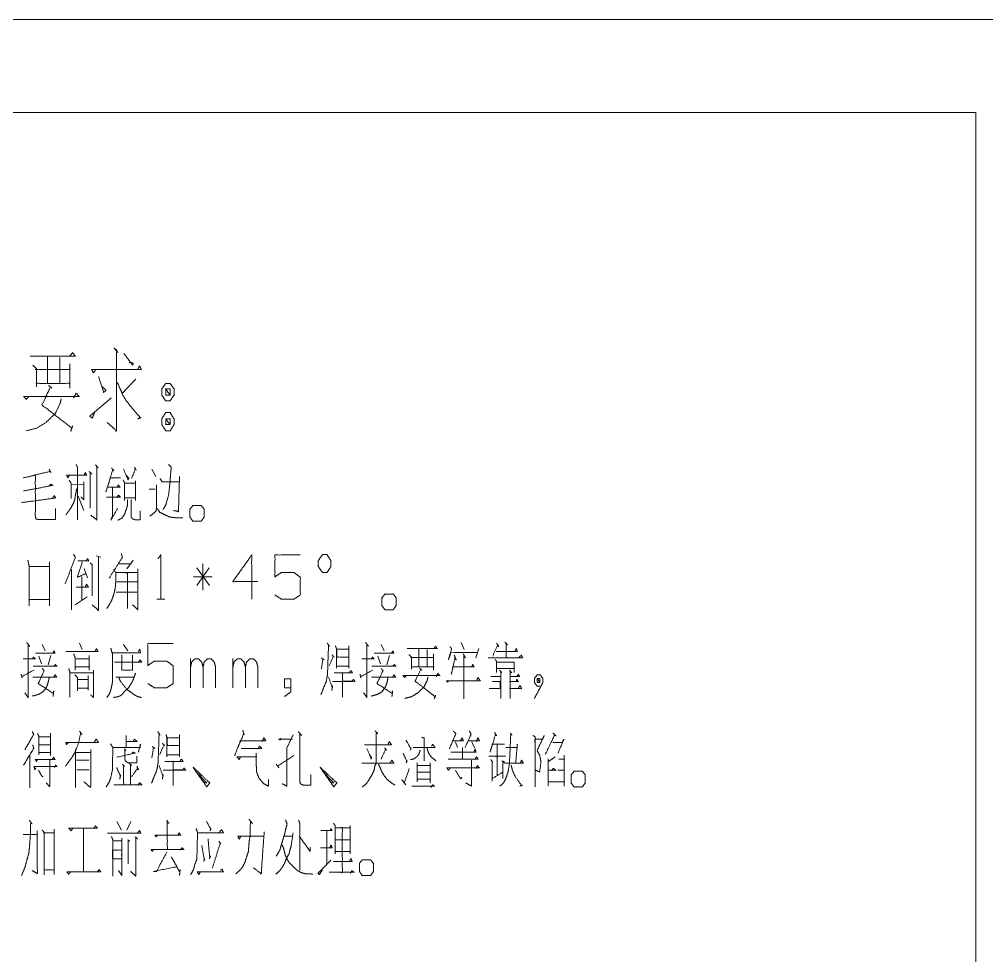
# Model space of a CAD drawing. Header units: millimetres. Extents: x 2210 to 79821, y -19430 to 2344.
# Drawn here: x 4950.1 to 5002, y 1739.5 to 1789.8 of the extents above; entities that cross this region are included whole.
import ezdxf

# ---------------------------------------------------------------- set-up
doc = ezdxf.new("R2010")
doc.units = ezdxf.units.MM
doc.layers.add('101', color=7, linetype='Continuous', true_color=0xffffff)

msp = doc.modelspace()

# ---------------------------------------------------------------- linework, layer by layer
at = {"layer": '101', "color": 133, "linetype": 'Continuous', "lineweight": 18}
for p, q in [((5006.467, 1789.822), (4586.467, 1789.822)), ((5001.467, 1784.822), (4611.467, 1784.822)), ((5001.467, 1497.822), (5001.467, 1784.822))]:
    msp.add_line(p, q, dxfattribs=at)
at = {"layer": '101', "color": 72, "linetype": 'Continuous', "lineweight": 18}
for p, q in [((4954.146, 1765.866), (4954.287, 1765.716)), ((4957.178, 1765.641), (4957.391, 1765.241)), ((4953.81, 1765.516), (4953.951, 1765.366)), ((4953.863, 1765.416), (4953.863, 1763.541)), ((4952.855, 1764.816), (4953.527, 1764.841)), ((4957.037, 1764.566), (4957.355, 1764.566)), ((4953.209, 1764.191), (4953.527, 1763.416)), ((4954.181, 1760.978), (4954.428, 1760.903)), ((4955.397, 1760.553), (4956.086, 1760.553)), ((4956.175, 1760.753), (4955.839, 1760.278)), ((4959.914, 1759.128), (4959.914, 1760.553)), ((4952.855, 1760.253), (4952.855, 1758.078)), ((4953.421, 1759.878), (4953.421, 1758.603)), ((4953.545, 1760.303), (4953.721, 1759.803)), ((4960.25, 1760.328), (4959.596, 1759.378)), ((4959.596, 1760.328), (4960.268, 1759.378)), ((4955.291, 1759.578), (4956.387, 1759.578)), ((4960.427, 1759.853), (4959.42, 1759.853)), ((4955.255, 1759.028), (4956.369, 1759.028)), ((4953.05, 1758.353), (4953.704, 1758.778)), ((4957.444, 1758.653), (4957.868, 1758.653)), ((4953.297, 1756.291), (4953.439, 1755.941)), ((4973.803, 1756.316), (4973.962, 1755.941)), ((4951.286, 1756.216), (4951.445, 1755.866)), ((4955.662, 1756.216), (4955.892, 1755.866)), ((4969.498, 1756.216), (4969.657, 1755.866)), ((4974.758, 1755.991), (4974.598, 1755.491)), ((4951.109, 1755.591), (4951.25, 1755.166)), ((4951.745, 1755.616), (4951.604, 1755.116)), ((4953.103, 1755.441), (4953.81, 1755.441)), ((4953.81, 1755.616), (4953.81, 1754.841)), ((4959.26, 1753.891), (4959.26, 1755.466)), ((4961.537, 1753.891), (4961.537, 1755.466)), ((4969.321, 1755.591), (4969.462, 1755.166)), ((4969.957, 1755.616), (4969.816, 1755.116)), ((4952.802, 1754.691), (4954.039, 1754.691)), ((4953.05, 1755.016), (4953.845, 1755.016)), ((4953.173, 1754.341), (4953.721, 1754.341)), ((4953.757, 1754.541), (4953.757, 1753.766)), ((4955.238, 1754.466), (4956.245, 1754.466)), ((4953.173, 1753.866), (4953.721, 1753.866)), ((4951.144, 1751.253), (4951.728, 1751.253)), ((4951.728, 1751.453), (4951.728, 1750.253)), ((4951.144, 1750.828), (4951.728, 1750.828)), ((4973.503, 1750.978), (4973.609, 1750.678)), ((4973.874, 1750.678), (4973.874, 1750.053)), ((4974.369, 1750.978), (4974.528, 1750.653)), ((4950.614, 1750.253), (4950.614, 1748.503)), ((4951.144, 1750.403), (4951.728, 1750.403)), ((4951.692, 1750.053), (4951.692, 1748.603)), ((4953.12, 1750.003), (4953.792, 1750.003)), ((4953.138, 1749.478), (4953.81, 1749.478)), ((4978.992, 1749.453), (4979.328, 1749.453)), ((4951.692, 1748.553), (4951.498, 1748.778)), ((4955.291, 1746.691), (4955.538, 1746.241)), ((4956.051, 1746.691), (4955.839, 1746.241)), ((4953.509, 1746.341), (4953.509, 1743.991)), ((4953.509, 1746.316), (4953.509, 1743.991)), ((4964.308, 1745.916), (4964.732, 1745.916)), ((4966.585, 1746.191), (4966.585, 1744.366)), ((4967.027, 1745.716), (4967.804, 1745.716)), ((4955.379, 1744.066), (4955.556, 1743.791))]:
    msp.add_line(p, q, dxfattribs=at)
for points, knots in [([(4950.641, 1771.716), (4953.053, 1771.716), (4952.921, 1771.903), (4952.762, 1771.716)], [0, 0, 0.835357, 0.914861, 1, 1]), ([(4955.142, 1772.166), (4955.354, 1771.903), (4955.275, 1772.053), (4955.275, 1767.703), (4954.771, 1768.153)], [0, 0, 0.060999, 0.091684, 0.877914, 1, 1]), ([(4955.673, 1771.866), (4956.15, 1771.228), (4956.176, 1771.341), (4955.964, 1771.378)], [0, 0, 0.706417, 0.808952, 1, 1]), ([(4950.773, 1771.228), (4950.985, 1771.041), (4950.985, 1770.066), (4950.985, 1770.253), (4952.762, 1770.253), (4952.762, 1769.991), (4952.762, 1771.303), (4952.762, 1771.003), (4950.906, 1771.003), (4951.569, 1771.003), (4951.569, 1771.678), (4951.569, 1770.253), (4952.231, 1770.253), (4952.231, 1771.641)], [0, 0, 0.024058, 0.106925, 0.122861, 0.273835, 0.296145, 0.407695, 0.433194, 0.590928, 0.647262, 0.70463, 0.825742, 0.882076, 1, 1]), ([(4954.161, 1770.966), (4954.029, 1770.816), (4953.949, 1771.003), (4956.601, 1771.003), (4956.521, 1771.191), (4956.415, 1771.003)], [0, 0, 0.05762, 0.116241, 0.879371, 0.937997, 1, 1]), ([(4954.32, 1770.628), (4954.586, 1769.766), (4954.718, 1769.878), (4954.533, 1770.066)], [0, 0, 0.673391, 0.803124, 1, 1]), ([(4956.309, 1770.478), (4955.593, 1769.728), (4955.328, 1770.291), (4955.593, 1769.653), (4955.832, 1769.278), (4956.097, 1768.941), (4956.548, 1768.416), (4956.601, 1768.416), (4956.415, 1768.341)], [0, 0, 0.248762, 0.397965, 0.56362, 0.670266, 0.773238, 0.939259, 0.951976, 1, 1]), ([(4951.622, 1770.141), (4951.807, 1769.991), (4951.728, 1770.066), (4951.277, 1769.091), (4952.868, 1767.853), (4952.921, 1767.966), (4952.815, 1767.666)], [0, 0, 0.061505, 0.089679, 0.366512, 0.88594, 0.917993, 1, 1]), ([(4958.159, 1770.253), (4957.921, 1770.253), (4957.709, 1769.953), (4957.709, 1769.616), (4957.921, 1769.316), (4958.159, 1769.316), (4958.371, 1769.616), (4958.371, 1769.953), (4958.159, 1770.253)], [0, 0, 0.091014, 0.231141, 0.359873, 0.5, 0.591014, 0.731141, 0.859873, 1, 1]), ([(4957.921, 1769.616), (4958.159, 1769.616), (4957.921, 1769.953), (4957.921, 1769.616)], [0, 0, 0.24116, 0.6589, 1, 1]), ([(4958.159, 1769.616), (4958.159, 1769.953), (4957.921, 1769.953)], [0, 0, 0.585821, 1, 1]), ([(4950.561, 1769.541), (4950.429, 1769.391), (4950.296, 1769.541), (4953.265, 1769.541), (4953.106, 1769.728), (4952.974, 1769.466)], [0, 0, 0.051198, 0.102403, 0.861895, 0.924783, 1, 1]), ([(4952.311, 1769.428), (4952.231, 1769.128), (4951.993, 1768.641), (4951.489, 1768.153), (4951.012, 1767.853), (4950.429, 1767.703)], [0, 0, 0.114099, 0.313647, 0.571363, 0.7786, 1, 1]), ([(4954.108, 1768.716), (4953.976, 1768.378), (4953.843, 1768.491), (4954.983, 1769.466)], [0, 0, 0.178053, 0.26342, 1, 1]), ([(4958.371, 1768.341), (4958.159, 1768.678), (4957.921, 1768.678), (4957.709, 1768.341), (4957.709, 1768.041), (4957.921, 1767.703), (4958.159, 1767.703), (4958.371, 1768.041), (4958.371, 1768.341)], [0, 0, 0.149199, 0.238514, 0.387714, 0.5, 0.649199, 0.738514, 0.887714, 1, 1]), ([(4957.921, 1768.341), (4957.921, 1768.041), (4958.159, 1768.041)], [0, 0, 0.556971, 1, 1]), ([(4958.159, 1768.341), (4957.921, 1768.341), (4958.159, 1768.041), (4958.159, 1768.341)], [0, 0, 0.258827, 0.674606, 1, 1]), ([(4951.657, 1765.641), (4951.745, 1765.466), (4951.692, 1765.516), (4950.261, 1765.166), (4950.915, 1765.316), (4950.915, 1763.116), (4950.95, 1762.966), (4951.038, 1762.941), (4951.993, 1762.941), (4951.993, 1763.516)], [0, 0, 0.030685, 0.04209, 0.27277, 0.377786, 0.722123, 0.746241, 0.760619, 0.910004, 1, 1]), ([(4953.103, 1765.891), (4953.173, 1765.766), (4953.173, 1762.916)], [0, 0, 0.047969, 1, 1]), ([(4954.216, 1765.766), (4954.216, 1762.916), (4953.898, 1763.166)], [0, 0, 0.875677, 1, 1]), ([(4955.008, 1765.716), (4955.149, 1765.541), (4955.079, 1765.616), (4954.708, 1764.416), (4954.955, 1765.166), (4955.485, 1765.166)], [0, 0, 0.077467, 0.112954, 0.545466, 0.817405, 1, 1]), ([(4955.662, 1765.641), (4955.892, 1765.066), (4955.945, 1765.141), (4955.803, 1765.316)], [0, 0, 0.661495, 0.759638, 1, 1]), ([(4956.245, 1765.741), (4956.334, 1765.591), (4956.298, 1765.666), (4956.086, 1765.141)], [0, 0, 0.211476, 0.312205, 1, 1]), ([(4958.08, 1765.891), (4958.221, 1765.741), (4958.186, 1765.391), (4958.151, 1764.916), (4958.08, 1764.241), (4957.938, 1763.741), (4957.779, 1763.466)], [0, 0, 0.080831, 0.21877, 0.40554, 0.671679, 0.87543, 1, 1]), ([(4952.731, 1765.291), (4952.678, 1765.166), (4952.59, 1765.316), (4953.668, 1765.316), (4953.598, 1765.466), (4953.545, 1765.316)], [0, 0, 0.079259, 0.180902, 0.810328, 0.907126, 1, 1]), ([(4957.62, 1765.141), (4957.726, 1764.966), (4958.645, 1764.966)], [0, 0, 0.182104, 1, 1]), ([(4958.663, 1765.241), (4958.61, 1763.366), (4958.345, 1763.416)], [0, 0, 0.874253, 1, 1]), ([(4950.278, 1764.466), (4951.851, 1764.766), (4951.745, 1764.841), (4951.622, 1764.716)], [0, 0, 0.83968, 0.90778, 1, 1]), ([(4953.138, 1764.591), (4953.067, 1764.216), (4953.032, 1763.991), (4952.961, 1763.791), (4952.785, 1763.491), (4952.696, 1763.366), (4952.555, 1763.191)], [0, 0, 0.246556, 0.39371, 0.530777, 0.755735, 0.854644, 1, 1]), ([(4952.731, 1765.041), (4952.838, 1764.891), (4952.838, 1764.066)], [0, 0, 0.182136, 1, 1]), ([(4953.527, 1764.966), (4953.527, 1763.991), (4953.368, 1764.141)], [0, 0, 0.81682, 1, 1]), ([(4954.831, 1764.666), (4955.468, 1764.666), (4955.379, 1764.791), (4955.308, 1764.666)], [0, 0, 0.681995, 0.846082, 1, 1]), ([(4955.061, 1764.641), (4955.061, 1763.116), (4954.973, 1762.891), (4955.326, 1763.516)], [0, 0, 0.613738, 0.711025, 1, 1]), ([(4955.627, 1765.066), (4955.715, 1764.916), (4955.715, 1763.966), (4955.715, 1764.091), (4956.298, 1764.091), (4956.298, 1763.966), (4956.298, 1765.016), (4956.298, 1764.891), (4955.697, 1764.891)], [0, 0, 0.046633, 0.301104, 0.334585, 0.490815, 0.524297, 0.805549, 0.839031, 1, 1]), ([(4957.426, 1764.791), (4957.426, 1763.541), (4957.408, 1763.391), (4957.267, 1763.266), (4957.072, 1763.116)], [0, 0, 0.681074, 0.763374, 0.866199, 1, 1]), ([(4950.172, 1763.841), (4952.01, 1764.091), (4951.94, 1764.216), (4951.834, 1764.091)], [0, 0, 0.857805, 0.924206, 1, 1]), ([(4954.743, 1764.141), (4955.485, 1764.141), (4955.379, 1764.241), (4955.291, 1764.116)], [0, 0, 0.712987, 0.852992, 1, 1]), ([(4955.874, 1764.016), (4955.874, 1763.741), (4955.803, 1763.466), (4955.697, 1763.191), (4955.574, 1763.016), (4955.344, 1762.891)], [0, 0, 0.206834, 0.420379, 0.642057, 0.803266, 1, 1]), ([(4956.068, 1764.016), (4956.068, 1763.066), (4956.139, 1762.966), (4956.281, 1762.916), (4956.546, 1762.916), (4956.546, 1763.391)], [0, 0, 0.484063, 0.546469, 0.622884, 0.757974, 1, 1]), ([(4959.225, 1763.066), (4959.225, 1763.491), (4959.384, 1763.691), (4959.826, 1763.691), (4959.985, 1763.491), (4959.985, 1763.066), (4959.826, 1762.841), (4959.384, 1762.841), (4959.225, 1763.066)], [0, 0, 0.152008, 0.243411, 0.401445, 0.492848, 0.644856, 0.743411, 0.901445, 1, 1]), ([(4957.479, 1763.516), (4957.603, 1763.316), (4957.779, 1763.241), (4957.974, 1763.141), (4958.151, 1763.066), (4958.345, 1763.041), (4958.592, 1763.016), (4958.84, 1763.016)], [0, 0, 0.153693, 0.2792, 0.422102, 0.54759, 0.675713, 0.838282, 1, 1]), ([(4952.519, 1759.478), (4953.067, 1760.903), (4952.979, 1761.053), (4952.961, 1761.078)], [0, 0, 0.881758, 0.982315, 1, 1]), ([(4955.538, 1761.103), (4955.591, 1760.903), (4954.884, 1759.778)], [0, 0, 0.134747, 1, 1]), ([(4957.514, 1760.828), (4957.656, 1761.028), (4957.656, 1758.653)], [0, 0, 0.093484, 1, 1]), ([(4962.88, 1759.603), (4961.537, 1759.603), (4962.544, 1761.028), (4962.544, 1758.653)], [0, 0, 0.245871, 0.565294, 1, 1]), ([(4963.796, 1758.878), (4964.132, 1758.653), (4964.821, 1758.653), (4965.157, 1758.878), (4965.157, 1759.828), (4964.821, 1760.078), (4964.132, 1760.078), (4963.796, 1759.853), (4963.796, 1761.028), (4965.157, 1761.028)], [0, 0, 0.062227, 0.168344, 0.230571, 0.376817, 0.441265, 0.547381, 0.609608, 0.790491, 1, 1]), ([(4966.355, 1760.078), (4966.585, 1760.078), (4966.797, 1760.403), (4966.797, 1760.728), (4966.585, 1761.053), (4966.355, 1761.053), (4966.125, 1760.728), (4966.125, 1760.403), (4966.355, 1760.078)], [0, 0, 0.08568, 0.230391, 0.351581, 0.496291, 0.581972, 0.730391, 0.851581, 1, 1]), ([(4950.508, 1760.753), (4950.579, 1760.428), (4950.579, 1758.303), (4950.579, 1758.628), (4951.675, 1758.628), (4951.675, 1758.303), (4951.675, 1760.653), (4951.675, 1760.403), (4950.596, 1760.403)], [0, 0, 0.042198, 0.311814, 0.353049, 0.492085, 0.533321, 0.831484, 0.863204, 1, 1]), ([(4953.439, 1760.653), (4953.173, 1759.828), (4953.633, 1760.028)], [0, 0, 0.633571, 1, 1]), ([(4953.191, 1760.703), (4953.792, 1760.703), (4953.721, 1760.828), (4953.633, 1760.703)], [0, 0, 0.669462, 0.829447, 1, 1]), ([(4953.863, 1760.603), (4953.969, 1760.503), (4953.969, 1758.828)], [0, 0, 0.080053, 1, 1]), ([(4954.305, 1760.903), (4954.305, 1758.053), (4953.969, 1758.353)], [0, 0, 0.863559, 1, 1]), ([(4955.114, 1760.253), (4955.238, 1760.078), (4955.238, 1759.578), (4955.22, 1759.353), (4955.202, 1759.203), (4955.149, 1758.978), (4955.079, 1758.753), (4954.99, 1758.528), (4954.902, 1758.378), (4954.761, 1758.153)], [0, 0, 0.095695, 0.318946, 0.419717, 0.487151, 0.590376, 0.69568, 0.803616, 0.881339, 1, 1]), ([(4955.255, 1760.078), (4956.422, 1760.078), (4956.422, 1760.278), (4956.422, 1758.078), (4956.139, 1758.353)], [0, 0, 0.294503, 0.344998, 0.900418, 1, 1]), ([(4955.786, 1760.053), (4955.874, 1760.078), (4955.874, 1758.153)], [0, 0, 0.045524, 1, 1]), ([(4953.103, 1759.303), (4953.774, 1759.303), (4953.668, 1759.453), (4953.598, 1759.303)], [0, 0, 0.657711, 0.837607, 1, 1]), ([(4969.547, 1758.303), (4969.547, 1758.728), (4969.706, 1758.928), (4970.148, 1758.928), (4970.307, 1758.728), (4970.307, 1758.303), (4970.148, 1758.078), (4969.706, 1758.078), (4969.547, 1758.303)], [0, 0, 0.152008, 0.243411, 0.401445, 0.492848, 0.644856, 0.743411, 0.901445, 1, 1]), ([(4950.455, 1756.316), (4950.614, 1756.116), (4950.526, 1756.191), (4950.526, 1753.366), (4950.349, 1753.616)], [0, 0, 0.072957, 0.106051, 0.912589, 1, 1]), ([(4956.966, 1754.116), (4957.302, 1753.891), (4957.991, 1753.891), (4958.327, 1754.116), (4958.327, 1755.066), (4957.991, 1755.316), (4957.302, 1755.316), (4956.966, 1755.091), (4956.966, 1756.266), (4958.327, 1756.266)], [0, 0, 0.062227, 0.168344, 0.230571, 0.376817, 0.441265, 0.547381, 0.609608, 0.790491, 1, 1]), ([(4966.602, 1756.291), (4966.726, 1756.116), (4966.673, 1756.191), (4966.62, 1754.616), (4966.549, 1754.216), (4966.39, 1753.841), (4966.267, 1753.516)], [0, 0, 0.070416, 0.10059, 0.618408, 0.751885, 0.88573, 1, 1]), ([(4968.667, 1756.316), (4968.826, 1756.116), (4968.738, 1756.191), (4968.738, 1753.366), (4968.561, 1753.616)], [0, 0, 0.072951, 0.106035, 0.912581, 1, 1]), ([(4975.708, 1756.291), (4975.814, 1756.091), (4975.779, 1756.191), (4975.496, 1755.591)], [0, 0, 0.227343, 0.333861, 1, 1]), ([(4976.15, 1756.341), (4976.292, 1756.191), (4976.221, 1756.291), (4976.221, 1755.541)], [0, 0, 0.191133, 0.304672, 1, 1]), ([(4950.915, 1755.741), (4951.975, 1755.741), (4951.922, 1755.866), (4951.851, 1755.741)], [0, 0, 0.791481, 0.892809, 1, 1]), ([(4952.555, 1755.841), (4954.287, 1755.841), (4954.199, 1755.991), (4954.128, 1755.841)], [0, 0, 0.835959, 0.919978, 1, 1]), ([(4955.061, 1755.766), (4955.061, 1754.216), (4955.043, 1754.091), (4954.955, 1753.716), (4954.884, 1753.541), (4954.761, 1753.366)], [0, 0, 0.628911, 0.680133, 0.836452, 0.913039, 1, 1]), ([(4954.973, 1756.016), (4955.043, 1755.766), (4956.563, 1755.766), (4956.528, 1755.966), (4956.457, 1755.841)], [0, 0, 0.122173, 0.836962, 0.932474, 1, 1]), ([(4967.044, 1756.141), (4967.097, 1755.991), (4967.097, 1754.941), (4967.097, 1755.041), (4967.769, 1755.041), (4967.769, 1754.941), (4967.769, 1756.141), (4967.769, 1755.966), (4967.115, 1755.966), (4967.115, 1755.541), (4967.751, 1755.541)], [0, 0, 0.030769, 0.233822, 0.253158, 0.383042, 0.402378, 0.63444, 0.668282, 0.794752, 0.876943, 1, 1]), ([(4969.126, 1755.741), (4970.187, 1755.741), (4970.134, 1755.866), (4970.063, 1755.741)], [0, 0, 0.791484, 0.892824, 1, 1]), ([(4970.908, 1755.991), (4972.516, 1755.991), (4972.428, 1756.116), (4972.322, 1755.991)], [0, 0, 0.835343, 0.914847, 1, 1]), ([(4970.996, 1755.666), (4971.138, 1755.541), (4971.138, 1754.891), (4971.138, 1755.016), (4972.322, 1755.016), (4972.322, 1754.841), (4972.322, 1755.716), (4972.322, 1755.516), (4971.085, 1755.516), (4971.527, 1755.516), (4971.527, 1755.966), (4971.527, 1755.016), (4971.968, 1755.016), (4971.968, 1755.941)], [0, 0, 0.024061, 0.106927, 0.122862, 0.273836, 0.296146, 0.407697, 0.433193, 0.590924, 0.647255, 0.704624, 0.825738, 0.882075, 1, 1]), ([(4973.202, 1756.091), (4973.29, 1755.991), (4973.114, 1755.391), (4973.255, 1755.791), (4974.669, 1755.791)], [0, 0, 0.051389, 0.292216, 0.455566, 1, 1]), ([(4975.691, 1755.841), (4976.822, 1755.841), (4976.769, 1755.991), (4976.698, 1755.866)], [0, 0, 0.788906, 0.899853, 1, 1]), ([(4950.261, 1755.441), (4950.915, 1755.441), (4950.826, 1755.541), (4950.756, 1755.441)], [0, 0, 0.718726, 0.865406, 1, 1]), ([(4952.979, 1755.716), (4953.05, 1755.516), (4953.05, 1754.841)], [0, 0, 0.239107, 1, 1]), ([(4955.167, 1755.266), (4956.634, 1755.266), (4956.546, 1755.391), (4956.457, 1755.266)], [0, 0, 0.827316, 0.913658, 1, 1]), ([(4955.556, 1755.666), (4955.556, 1754.841), (4956.139, 1754.841), (4956.139, 1755.641)], [0, 0, 0.373596, 0.63773, 1, 1]), ([(4959.26, 1754.991), (4959.313, 1755.266), (4959.49, 1755.441), (4959.685, 1755.441), (4959.861, 1755.266), (4959.932, 1754.991), (4959.932, 1753.891)], [0, 0, 0.118882, 0.224454, 0.306984, 0.412556, 0.533086, 1, 1]), ([(4959.932, 1754.991), (4959.985, 1755.266), (4960.162, 1755.441), (4960.374, 1755.441), (4960.533, 1755.266), (4960.604, 1754.991), (4960.604, 1753.891)], [0, 0, 0.118605, 0.223946, 0.31376, 0.413915, 0.534163, 1, 1]), ([(4961.537, 1754.991), (4961.59, 1755.266), (4961.767, 1755.441), (4961.961, 1755.441), (4962.138, 1755.266), (4962.209, 1754.991), (4962.209, 1753.891)], [0, 0, 0.118878, 0.224462, 0.306991, 0.412563, 0.533088, 1, 1]), ([(4962.209, 1754.991), (4962.262, 1755.266), (4962.438, 1755.441), (4962.65, 1755.441), (4962.81, 1755.266), (4962.88, 1754.991), (4962.88, 1753.891)], [0, 0, 0.118607, 0.223935, 0.313766, 0.41392, 0.534167, 1, 1]), ([(4966.302, 1755.491), (4966.443, 1755.391), (4966.373, 1755.441), (4966.284, 1754.891)], [0, 0, 0.212037, 0.318068, 1, 1]), ([(4966.85, 1755.666), (4966.974, 1755.541), (4966.938, 1755.591), (4966.709, 1755.066)], [0, 0, 0.2171, 0.292679, 1, 1]), ([(4968.472, 1755.441), (4969.126, 1755.441), (4969.038, 1755.541), (4968.967, 1755.441)], [0, 0, 0.718726, 0.865406, 1, 1]), ([(4973.432, 1755.641), (4973.538, 1755.366), (4973.467, 1755.491), (4973.273, 1754.616), (4973.361, 1755.016), (4974.492, 1755.016), (4974.422, 1755.141), (4974.369, 1755.016)], [0, 0, 0.093425, 0.138948, 0.42305, 0.552892, 0.911446, 0.956962, 1, 1]), ([(4973.909, 1755.716), (4974.033, 1755.491), (4973.944, 1755.591), (4973.944, 1753.291)], [0, 0, 0.095448, 0.145059, 1, 1]), ([(4975.249, 1755.491), (4977.105, 1755.491), (4977.034, 1755.641), (4976.91, 1755.516)], [0, 0, 0.844512, 0.91998, 1, 1]), ([(4975.62, 1755.416), (4975.708, 1755.316), (4975.708, 1754.716), (4975.708, 1754.916), (4976.645, 1754.916), (4976.645, 1754.716), (4976.645, 1755.266), (4975.691, 1755.266)], [0, 0, 0.037336, 0.20518, 0.26113, 0.523187, 0.579137, 0.732994, 1, 1]), ([(4950.155, 1754.616), (4950.208, 1754.416), (4950.19, 1754.491), (4950.844, 1754.841)], [0, 0, 0.201726, 0.276838, 1, 1]), ([(4950.791, 1755.041), (4952.081, 1755.041), (4951.993, 1755.141), (4951.904, 1755.041)], [0, 0, 0.828585, 0.914293, 1, 1]), ([(4951.286, 1754.916), (4951.392, 1754.816), (4951.074, 1754.116), (4951.869, 1753.591), (4951.904, 1753.716), (4951.869, 1753.416)], [0, 0, 0.063382, 0.397729, 0.812145, 0.868638, 1, 1]), ([(4952.714, 1754.916), (4952.767, 1754.766), (4952.767, 1753.391)], [0, 0, 0.103706, 1, 1]), ([(4954.039, 1754.841), (4954.039, 1753.366), (4953.88, 1753.516)], [0, 0, 0.870916, 1, 1]), ([(4966.885, 1754.216), (4968.105, 1754.216), (4968.016, 1754.341), (4967.928, 1754.241), (4967.433, 1754.241), (4967.433, 1754.716), (4967.433, 1753.391)], [0, 0, 0.320855, 0.361129, 0.396243, 0.526445, 0.65141, 1, 1]), ([(4966.974, 1754.691), (4967.963, 1754.691), (4967.875, 1754.816), (4967.787, 1754.716)], [0, 0, 0.775505, 0.89545, 1, 1]), ([(4968.366, 1754.616), (4968.419, 1754.416), (4968.402, 1754.491), (4969.056, 1754.841)], [0, 0, 0.201734, 0.276845, 1, 1]), ([(4969.003, 1755.041), (4970.293, 1755.041), (4970.205, 1755.141), (4970.116, 1755.041)], [0, 0, 0.828595, 0.914289, 1, 1]), ([(4969.498, 1754.916), (4969.604, 1754.816), (4969.285, 1754.116), (4970.081, 1753.591), (4970.116, 1753.716), (4970.081, 1753.416)], [0, 0, 0.063382, 0.397729, 0.812145, 0.868638, 1, 1]), ([(4971.562, 1754.941), (4971.686, 1754.841), (4971.633, 1754.891), (4971.332, 1754.241), (4972.393, 1753.416), (4972.428, 1753.491), (4972.357, 1753.291)], [0, 0, 0.061504, 0.089683, 0.366515, 0.885944, 0.917994, 1, 1]), ([(4975.867, 1754.841), (4975.973, 1754.691), (4975.938, 1754.766), (4975.938, 1753.316)], [0, 0, 0.107015, 0.155311, 1, 1]), ([(4976.398, 1754.841), (4976.521, 1754.691), (4976.433, 1754.766), (4976.433, 1753.316), (4976.433, 1754.491), (4976.946, 1754.491), (4976.875, 1754.616), (4976.787, 1754.491)], [0, 0, 0.051928, 0.082882, 0.470098, 0.783876, 0.920761, 0.959114, 1, 1]), ([(4951.657, 1754.441), (4951.622, 1754.241), (4951.569, 1754.066), (4951.498, 1753.891), (4951.321, 1753.666), (4951.109, 1753.541), (4950.95, 1753.491), (4950.756, 1753.441)], [0, 0, 0.13775, 0.261754, 0.389752, 0.583806, 0.750765, 0.863855, 1, 1]), ([(4950.773, 1754.466), (4952.063, 1754.466), (4951.975, 1754.591), (4951.922, 1754.491)], [0, 0, 0.828934, 0.927287, 1, 1]), ([(4953.032, 1754.591), (4953.173, 1754.441), (4953.173, 1753.716)], [0, 0, 0.221369, 1, 1]), ([(4956.298, 1754.666), (4956.21, 1754.416), (4956.139, 1754.241), (4956.033, 1754.066), (4955.909, 1753.866), (4955.75, 1753.741), (4955.591, 1753.541), (4955.45, 1753.441), (4955.291, 1753.391), (4955.114, 1753.366)], [0, 0, 0.141795, 0.242722, 0.352153, 0.477908, 0.586095, 0.722755, 0.815356, 0.904528, 1, 1]), ([(4955.414, 1754.416), (4955.485, 1754.241), (4955.839, 1753.791), (4956.068, 1753.641), (4956.228, 1753.516), (4956.404, 1753.416), (4956.616, 1753.366)], [0, 0, 0.113796, 0.458781, 0.624216, 0.746187, 0.868634, 1, 1]), ([(4964.644, 1753.891), (4964.308, 1753.891), (4964.308, 1754.366), (4964.644, 1754.366), (4964.644, 1753.666), (4964.308, 1753.416)], [0, 0, 0.148256, 0.357928, 0.506184, 0.815178, 1, 1]), ([(4966.673, 1754.466), (4966.885, 1753.891), (4966.885, 1753.991), (4966.85, 1753.741)], [0, 0, 0.634877, 0.738453, 1, 1]), ([(4969.869, 1754.441), (4969.833, 1754.241), (4969.78, 1754.066), (4969.71, 1753.891), (4969.533, 1753.666), (4969.321, 1753.541), (4969.162, 1753.491), (4968.967, 1753.441)], [0, 0, 0.137746, 0.261752, 0.389762, 0.583801, 0.750762, 0.863853, 1, 1]), ([(4968.985, 1754.466), (4970.275, 1754.466), (4970.187, 1754.591), (4970.134, 1754.491)], [0, 0, 0.828928, 0.927277, 1, 1]), ([(4970.855, 1754.541), (4970.767, 1754.441), (4970.678, 1754.541), (4972.658, 1754.541), (4972.552, 1754.666), (4972.463, 1754.491)], [0, 0, 0.051199, 0.102397, 0.861882, 0.924784, 1, 1]), ([(4972.021, 1754.466), (4971.968, 1754.266), (4971.809, 1753.941), (4971.474, 1753.616), (4971.155, 1753.416), (4970.767, 1753.316)], [0, 0, 0.114103, 0.313636, 0.571365, 0.778586, 1, 1]), ([(4973.131, 1754.266), (4973.078, 1754.191), (4973.008, 1754.266), (4974.828, 1754.266), (4974.704, 1754.441), (4974.634, 1754.266)], [0, 0, 0.037979, 0.080592, 0.833332, 0.921955, 1, 1]), ([(4975.39, 1754.491), (4975.956, 1754.491), (4975.903, 1754.491), (4975.938, 1754.491), (4975.938, 1754.216), (4975.479, 1754.216), (4975.903, 1754.216), (4975.903, 1753.841), (4975.302, 1753.841)], [0, 0, 0.202818, 0.221824, 0.234499, 0.333113, 0.497906, 0.650023, 0.784492, 1, 1]), ([(4976.398, 1754.216), (4976.875, 1754.216), (4976.787, 1754.341), (4976.769, 1754.216)], [0, 0, 0.630765, 0.833122, 1, 1]), ([(4978.038, 1753.966), (4977.896, 1753.966), (4977.737, 1754.166), (4977.737, 1754.391), (4977.896, 1754.591), (4978.038, 1754.591), (4978.197, 1754.391), (4978.197, 1754.166), (4977.737, 1753.316)], [0, 0, 0.057341, 0.160987, 0.252238, 0.355877, 0.413218, 0.516857, 0.608109, 1, 1]), ([(4977.896, 1754.166), (4978.038, 1754.166), (4977.896, 1754.391), (4977.896, 1754.166)], [0, 0, 0.223671, 0.644056, 1, 1]), ([(4978.038, 1754.166), (4978.038, 1754.391), (4977.896, 1754.391)], [0, 0, 0.614104, 1, 1]), ([(4976.398, 1753.841), (4977.052, 1753.841), (4976.963, 1754.016), (4976.875, 1753.866)], [0, 0, 0.638576, 0.830011, 1, 1]), ([(4962.067, 1751.603), (4962.138, 1751.353), (4962.12, 1751.428), (4961.625, 1750.253), (4961.943, 1751.028), (4963.304, 1751.028), (4963.198, 1751.203), (4963.11, 1751.003)], [0, 0, 0.061361, 0.07956, 0.380695, 0.578569, 0.900023, 0.948357, 1, 1]), ([(4969.162, 1751.578), (4969.321, 1751.428), (4969.232, 1751.453), (4969.232, 1749.828), (4969.162, 1749.678), (4969.126, 1749.453), (4968.985, 1749.178), (4968.826, 1748.903), (4968.702, 1748.728), (4968.49, 1748.553)], [0, 0, 0.063464, 0.090124, 0.561778, 0.609904, 0.676017, 0.765768, 0.857979, 0.920184, 1, 1]), ([(4974.245, 1751.578), (4974.333, 1751.378), (4974.015, 1750.678)], [0, 0, 0.221416, 1, 1]), ([(4950.756, 1751.528), (4950.826, 1751.378), (4950.349, 1750.553)], [0, 0, 0.148207, 1, 1]), ([(4951.038, 1751.428), (4951.109, 1751.253), (4951.109, 1750.278)], [0, 0, 0.16218, 1, 1]), ([(4952.696, 1750.953), (4952.59, 1750.828), (4952.555, 1750.953), (4954.305, 1750.953), (4954.181, 1751.128), (4954.092, 1750.978)], [0, 0, 0.067398, 0.120809, 0.840288, 0.92841, 1, 1]), ([(4953.297, 1751.553), (4953.421, 1751.378), (4953.35, 1751.453), (4953.226, 1750.878), (4953.05, 1750.428), (4952.891, 1750.153), (4952.537, 1749.678)], [0, 0, 0.093223, 0.138055, 0.393907, 0.604225, 0.742428, 1, 1]), ([(4955.803, 1751.328), (4955.803, 1750.678), (4955.803, 1751.003), (4956.387, 1751.003), (4956.245, 1751.128), (4956.175, 1751.028)], [0, 0, 0.347692, 0.521538, 0.833539, 0.934491, 1, 1]), ([(4957.497, 1751.528), (4957.62, 1751.353), (4957.567, 1751.428), (4957.514, 1749.853), (4957.444, 1749.453), (4957.284, 1749.078), (4957.161, 1748.753)], [0, 0, 0.070423, 0.100605, 0.618415, 0.751894, 0.885732, 1, 1]), ([(4957.938, 1751.378), (4957.991, 1751.228), (4957.991, 1750.178), (4957.991, 1750.278), (4958.663, 1750.278), (4958.663, 1750.178), (4958.663, 1751.378), (4958.663, 1751.203), (4958.009, 1751.203), (4958.009, 1750.778), (4958.645, 1750.778)], [0, 0, 0.030767, 0.23382, 0.253156, 0.383048, 0.402384, 0.634447, 0.668289, 0.79476, 0.876951, 1, 1]), ([(4964.114, 1751.178), (4964.079, 1751.078), (4963.99, 1751.128), (4964.732, 1751.128)], [0, 0, 0.111643, 0.218513, 1, 1]), ([(4964.768, 1751.353), (4964.432, 1750.653), (4964.432, 1748.603), (4964.185, 1748.728)], [0, 0, 0.250158, 0.910682, 1, 1]), ([(4965.051, 1751.528), (4965.227, 1751.328), (4965.139, 1751.378), (4965.139, 1748.853), (4965.157, 1748.728), (4965.316, 1748.653), (4965.722, 1748.653), (4965.722, 1749.228)], [0, 0, 0.063897, 0.0882, 0.692688, 0.722913, 0.765017, 0.862346, 1, 1]), ([(4970.837, 1751.078), (4971.085, 1750.628), (4971.102, 1750.678), (4971.085, 1750.528)], [0, 0, 0.715673, 0.789542, 1, 1]), ([(4971.686, 1751.228), (4971.827, 1751.178), (4971.809, 1751.203), (4971.809, 1749.953), (4971.809, 1750.678), (4971.226, 1750.678), (4972.393, 1750.678), (4972.269, 1750.853), (4972.216, 1750.753)], [0, 0, 0.035428, 0.042661, 0.337964, 0.509238, 0.647033, 0.922622, 0.973258, 1, 1]), ([(4973.379, 1751.553), (4973.52, 1751.428), (4973.167, 1750.603)], [0, 0, 0.173729, 1, 1]), ([(4973.379, 1751.028), (4973.927, 1751.028), (4973.856, 1751.203), (4973.75, 1751.028)], [0, 0, 0.582093, 0.78261, 1, 1]), ([(4974.174, 1751.028), (4974.793, 1751.028), (4974.704, 1751.203), (4974.616, 1751.003)], [0, 0, 0.598664, 0.788389, 1, 1]), ([(4975.602, 1751.478), (4975.708, 1751.303), (4975.638, 1751.353), (4975.355, 1750.428), (4975.479, 1750.853), (4976.133, 1750.853), (4975.744, 1750.853), (4975.744, 1749.203), (4975.744, 1750.203), (4975.284, 1750.203), (4976.186, 1750.203)], [0, 0, 0.030292, 0.04311, 0.186306, 0.251836, 0.348651, 0.406217, 0.650485, 0.798525, 0.866556, 1, 1]), ([(4976.433, 1751.453), (4976.539, 1751.353), (4976.468, 1751.378), (4976.398, 1749.828), (4976.327, 1749.378), (4976.203, 1749.003), (4976.062, 1748.753), (4975.885, 1748.603)], [0, 0, 0.046389, 0.070254, 0.564117, 0.709103, 0.834793, 0.926207, 1, 1]), ([(4977.649, 1751.328), (4977.773, 1751.253), (4977.773, 1748.553), (4977.773, 1751.128), (4978.179, 1751.128), (4978.268, 1751.328), (4977.879, 1750.503), (4978.02, 1750.278), (4978.091, 1749.903), (4978.02, 1749.353), (4977.755, 1749.478)], [0, 0, 0.017119, 0.336573, 0.641239, 0.689335, 0.715205, 0.823115, 0.854558, 0.899707, 0.965316, 1, 1]), ([(4978.727, 1751.453), (4978.904, 1751.303), (4978.833, 1751.353), (4978.321, 1750.303)], [0, 0, 0.155917, 0.214176, 1, 1]), ([(4978.727, 1750.953), (4979.24, 1750.953), (4979.328, 1751.128), (4979.01, 1750.378)], [0, 0, 0.336485, 0.465194, 1, 1]), ([(4950.773, 1750.828), (4950.826, 1750.628), (4950.278, 1749.728)], [0, 0, 0.164124, 1, 1]), ([(4953.067, 1748.528), (4953.067, 1750.553), (4953.067, 1750.403), (4953.898, 1750.403), (4953.898, 1750.553), (4953.898, 1748.628), (4953.88, 1748.528), (4953.527, 1748.828)], [0, 0, 0.358669, 0.385235, 0.532371, 0.558936, 0.899893, 0.917879, 1, 1]), ([(4954.955, 1750.878), (4955.079, 1750.678), (4955.061, 1749.478), (4954.973, 1749.078), (4954.902, 1748.853), (4954.725, 1748.553)], [0, 0, 0.096825, 0.590901, 0.759547, 0.856642, 1, 1]), ([(4955.079, 1750.678), (4956.546, 1750.678), (4956.563, 1750.853), (4956.457, 1750.428)], [0, 0, 0.704969, 0.789501, 1, 1]), ([(4955.697, 1750.603), (4955.786, 1750.503), (4955.733, 1750.528), (4955.733, 1750.053), (4955.75, 1749.953), (4955.909, 1749.853), (4956.369, 1749.853), (4956.369, 1750.203)], [0, 0, 0.075571, 0.108775, 0.377733, 0.435236, 0.541624, 0.801828, 1, 1]), ([(4957.196, 1750.728), (4957.337, 1750.628), (4957.267, 1750.678), (4957.178, 1750.128)], [0, 0, 0.212011, 0.318009, 1, 1]), ([(4957.744, 1750.903), (4957.868, 1750.778), (4957.832, 1750.828), (4957.603, 1750.303)], [0, 0, 0.217072, 0.292654, 1, 1]), ([(4961.979, 1750.628), (4963.075, 1750.628), (4962.969, 1750.753), (4962.88, 1750.603)], [0, 0, 0.764258, 0.878591, 1, 1]), ([(4968.614, 1750.828), (4970.045, 1750.828), (4969.939, 1751.003), (4969.869, 1750.828)], [0, 0, 0.784461, 0.896577, 1, 1]), ([(4968.738, 1750.628), (4968.967, 1750.053), (4968.985, 1750.128), (4968.879, 1750.303)], [0, 0, 0.687336, 0.772875, 1, 1]), ([(4969.692, 1750.653), (4969.798, 1750.528), (4969.727, 1750.553), (4969.498, 1750.053)], [0, 0, 0.207707, 0.30272, 1, 1]), ([(4971.597, 1750.528), (4971.527, 1750.303), (4971.385, 1750.153), (4971.244, 1750.053), (4971.085, 1750.028)], [0, 0, 0.30385, 0.569427, 0.792587, 1, 1]), ([(4971.968, 1750.678), (4972.004, 1750.503), (4972.092, 1750.303), (4972.234, 1750.128), (4972.463, 1749.953)], [0, 0, 0.195972, 0.435963, 0.682945, 1, 1]), ([(4973.255, 1750.428), (4974.598, 1750.428), (4974.545, 1750.603), (4974.492, 1750.428)], [0, 0, 0.786012, 0.89301, 1, 1]), ([(4976.203, 1750.678), (4976.804, 1750.678), (4976.822, 1750.853), (4976.733, 1749.853)], [0, 0, 0.337463, 0.436247, 1, 1]), ([(4951.021, 1750.028), (4950.985, 1749.928), (4950.915, 1750.028), (4951.975, 1750.028), (4951.904, 1750.153), (4951.834, 1750.053)], [0, 0, 0.068207, 0.14696, 0.828904, 0.921247, 1, 1]), ([(4955.291, 1750.153), (4956.281, 1750.378), (4956.157, 1750.428), (4956.122, 1750.353)], [0, 0, 0.824297, 0.932674, 1, 1]), ([(4957.868, 1749.928), (4958.858, 1749.928), (4958.769, 1750.053), (4958.681, 1749.953)], [0, 0, 0.775495, 0.895434, 1, 1]), ([(4961.943, 1750.178), (4961.873, 1750.028), (4961.749, 1750.178), (4962.792, 1750.178), (4962.792, 1750.378), (4962.792, 1749.703), (4962.81, 1749.353), (4962.951, 1749.003), (4963.198, 1748.728), (4963.446, 1748.603), (4963.446, 1748.953)], [0, 0, 0.041424, 0.089998, 0.350496, 0.400453, 0.569067, 0.656607, 0.750904, 0.843311, 0.912567, 1, 1]), ([(4963.866, 1749.778), (4964.008, 1749.578), (4963.937, 1749.678), (4964.803, 1750.253)], [0, 0, 0.174079, 0.261125, 1, 1]), ([(4968.455, 1749.828), (4970.187, 1749.828), (4970.081, 1750.003), (4969.975, 1749.828)], [0, 0, 0.808892, 0.904446, 1, 1]), ([(4970.678, 1750.378), (4970.89, 1749.928), (4970.89, 1750.003), (4970.855, 1749.853)], [0, 0, 0.684703, 0.787917, 1, 1]), ([(4973.096, 1750.053), (4974.704, 1750.053), (4974.634, 1750.178), (4974.545, 1750.053)], [0, 0, 0.844251, 0.919636, 1, 1]), ([(4974.351, 1750.003), (4974.351, 1748.603), (4974.05, 1748.778)], [0, 0, 0.801046, 1, 1]), ([(4975.39, 1750.028), (4975.496, 1749.903), (4975.461, 1749.953), (4975.461, 1748.878), (4975.461, 1749.003), (4976.044, 1749.353), (4976.044, 1749.003), (4976.044, 1749.853), (4976.133, 1749.903), (4975.991, 1749.953)], [0, 0, 0.046084, 0.063294, 0.365522, 0.400663, 0.591909, 0.690313, 0.929289, 0.957839, 1, 1]), ([(4976.133, 1749.828), (4977.14, 1749.828), (4977.052, 1750.003), (4976.981, 1749.828)], [0, 0, 0.723626, 0.86444, 1, 1]), ([(4978.851, 1750.178), (4978.48, 1749.903), (4978.48, 1750.053), (4978.48, 1748.628), (4978.48, 1748.828), (4979.346, 1748.828), (4979.346, 1748.603), (4979.346, 1750.253), (4979.346, 1750.053), (4979.045, 1750.053)], [0, 0, 0.084319, 0.111697, 0.371805, 0.40831, 0.566394, 0.607464, 0.908646, 0.945155, 1, 1]), ([(4950.95, 1749.578), (4950.897, 1749.478), (4950.844, 1749.653), (4952.081, 1749.653), (4952.01, 1749.728), (4951.94, 1749.603)], [0, 0, 0.063596, 0.166319, 0.86141, 0.919325, 1, 1]), ([(4955.591, 1749.778), (4955.715, 1749.653), (4955.662, 1749.703), (4955.662, 1748.678), (4955.132, 1748.678), (4956.634, 1748.678), (4956.528, 1748.778), (4956.422, 1748.678)], [0, 0, 0.048884, 0.069144, 0.35403, 0.501405, 0.918976, 0.959492, 1, 1]), ([(4955.291, 1749.603), (4955.485, 1749.128), (4955.503, 1749.203), (4955.45, 1748.978)], [0, 0, 0.624806, 0.718596, 1, 1]), ([(4955.962, 1749.828), (4956.086, 1749.703), (4956.033, 1749.728), (4956.033, 1748.653)], [0, 0, 0.13431, 0.179085, 1, 1]), ([(4956.369, 1749.678), (4956.457, 1749.478), (4956.404, 1749.553), (4956.086, 1749.103)], [0, 0, 0.253775, 0.360357, 1, 1]), ([(4957.567, 1749.703), (4957.779, 1749.128), (4957.779, 1749.228), (4957.744, 1748.978)], [0, 0, 0.634882, 0.738457, 1, 1]), ([(4957.779, 1749.453), (4958.999, 1749.453), (4958.911, 1749.578), (4958.822, 1749.478), (4958.327, 1749.478), (4958.327, 1749.953), (4958.327, 1748.628)], [0, 0, 0.320852, 0.361132, 0.396238, 0.52645, 0.651413, 1, 1]), ([(4959.526, 1749.403), (4960.127, 1748.778), (4959.985, 1748.778), (4959.384, 1749.628), (4960.127, 1748.553), (4960.286, 1748.778), (4959.384, 1749.628)], [0, 0, 0.178029, 0.207067, 0.420803, 0.68904, 0.745613, 1, 1]), ([(4966.355, 1749.403), (4966.956, 1748.778), (4966.815, 1748.778), (4966.214, 1749.628), (4966.956, 1748.553), (4967.115, 1748.778), (4966.214, 1749.628)], [0, 0, 0.178025, 0.207055, 0.420794, 0.689031, 0.745609, 1, 1]), ([(4969.356, 1749.778), (4969.445, 1749.603), (4969.533, 1749.378), (4969.692, 1749.128), (4969.833, 1748.953), (4970.045, 1748.778), (4970.24, 1748.653)], [0, 0, 0.133792, 0.298778, 0.501012, 0.654558, 0.842247, 1, 1]), ([(4970.607, 1748.953), (4970.82, 1748.678), (4970.749, 1748.778), (4971.014, 1749.553)], [0, 0, 0.269455, 0.364464, 1, 1]), ([(4971.438, 1749.853), (4971.438, 1748.828), (4971.438, 1748.978), (4972.145, 1748.978), (4972.145, 1748.778), (4972.145, 1749.853), (4972.145, 1749.703), (4971.438, 1749.703), (4971.438, 1749.353), (4972.092, 1749.353)], [0, 0, 0.204265, 0.234158, 0.375053, 0.414911, 0.62914, 0.659034, 0.799928, 0.869675, 1, 1]), ([(4973.202, 1749.553), (4973.114, 1749.453), (4973.043, 1749.578), (4974.775, 1749.578), (4974.669, 1749.703), (4974.598, 1749.553)], [0, 0, 0.05705, 0.118461, 0.859022, 0.929102, 1, 1]), ([(4976.486, 1749.728), (4976.557, 1749.453), (4976.698, 1749.128), (4977.052, 1748.628), (4977.105, 1748.653), (4976.963, 1748.603)], [0, 0, 0.19457, 0.437424, 0.857031, 0.897209, 1, 1]), ([(4978.515, 1749.453), (4978.904, 1749.453), (4978.745, 1749.553), (4978.674, 1749.428)], [0, 0, 0.539807, 0.800653, 1, 1]), ([(4951.091, 1749.453), (4951.286, 1749.103), (4951.321, 1749.128)], [0, 0, 0.902404, 1, 1]), ([(4973.503, 1749.453), (4973.785, 1748.978), (4973.838, 1749.078)], [0, 0, 0.830033, 1, 1]), ([(4979.713, 1748.778), (4979.713, 1749.203), (4979.872, 1749.403), (4980.314, 1749.403), (4980.473, 1749.203), (4980.473, 1748.778), (4980.314, 1748.553), (4979.872, 1748.553), (4979.713, 1748.778)], [0, 0, 0.152004, 0.243404, 0.401447, 0.492848, 0.644851, 0.743404, 0.901447, 1, 1]), ([(4971.155, 1748.603), (4972.357, 1748.603), (4972.269, 1748.678), (4972.181, 1748.528)], [0, 0, 0.80561, 0.883295, 1, 1]), ([(4950.596, 1746.766), (4950.738, 1746.566), (4950.667, 1746.666), (4950.649, 1745.991), (4950.614, 1745.491), (4950.579, 1745.066), (4950.49, 1744.716), (4950.367, 1744.266), (4950.172, 1743.791)], [0, 0, 0.07397, 0.110955, 0.314871, 0.466246, 0.59504, 0.704056, 0.844997, 1, 1]), ([(4952.926, 1746.341), (4952.838, 1746.191), (4952.714, 1746.341), (4954.252, 1746.341), (4954.146, 1746.466), (4954.057, 1746.316)], [0, 0, 0.07757, 0.164214, 0.849391, 0.922428, 1, 1]), ([(4957.974, 1746.766), (4958.097, 1746.591), (4958.009, 1746.666), (4958.009, 1745.191), (4957.143, 1745.191), (4958.893, 1745.191), (4958.805, 1745.291), (4958.698, 1745.166)], [0, 0, 0.045416, 0.069976, 0.382576, 0.566129, 0.936976, 0.965261, 1, 1]), ([(4960.109, 1746.716), (4960.356, 1746.266), (4960.356, 1746.341), (4960.303, 1746.191)], [0, 0, 0.686887, 0.787191, 1, 1]), ([(4962.403, 1746.816), (4962.58, 1746.591), (4962.474, 1746.691), (4962.456, 1745.916), (4962.403, 1745.591), (4962.385, 1745.316), (4962.368, 1745.091), (4962.279, 1744.816), (4962.173, 1744.491), (4962.049, 1744.241), (4961.89, 1744.066), (4961.696, 1743.891)], [0, 0, 0.083048, 0.125358, 0.350354, 0.445925, 0.525906, 0.591412, 0.675249, 0.774473, 0.855437, 0.924078, 1, 1]), ([(4964.361, 1746.791), (4964.45, 1746.566), (4964.361, 1746.241), (4964.326, 1746.066), (4964.255, 1745.841), (4964.185, 1745.591), (4964.114, 1745.366), (4964.061, 1745.166), (4963.972, 1745.016), (4963.866, 1744.841)], [0, 0, 0.116544, 0.278923, 0.364995, 0.478698, 0.603948, 0.717657, 0.817411, 0.901351, 1, 1]), ([(4965.068, 1746.766), (4965.139, 1746.591), (4965.139, 1744.066)], [0, 0, 0.069548, 1, 1]), ([(4966.938, 1746.616), (4967.027, 1746.466), (4967.027, 1744.966), (4967.027, 1745.091), (4967.84, 1745.091), (4967.84, 1744.966), (4967.84, 1746.466), (4967.84, 1746.366), (4967.027, 1746.366), (4967.415, 1746.366), (4967.415, 1743.966), (4966.709, 1743.966), (4968.052, 1743.966), (4967.963, 1744.016), (4967.946, 1744.066), (4967.84, 1743.916)], [0, 0, 0.016857, 0.162098, 0.174203, 0.252929, 0.265034, 0.410275, 0.419956, 0.498682, 0.536334, 0.768722, 0.837177, 0.967245, 0.977078, 0.982212, 1, 1]), ([(4950.261, 1745.991), (4951.021, 1745.991), (4951.021, 1746.191), (4951.021, 1743.891), (4950.738, 1744.066)], [0, 0, 0.211552, 0.267219, 0.907426, 1, 1]), ([(4951.268, 1746.241), (4951.392, 1746.116), (4951.392, 1743.841), (4951.392, 1744.091), (4951.922, 1744.091), (4951.922, 1743.866), (4951.922, 1746.266), (4951.922, 1746.091), (4951.356, 1746.091)], [0, 0, 0.026657, 0.371523, 0.409422, 0.489807, 0.523915, 0.887729, 0.914257, 1, 1]), ([(4954.796, 1746.066), (4956.581, 1746.066), (4956.528, 1746.216), (4956.404, 1746.091)], [0, 0, 0.842009, 0.917056, 1, 1]), ([(4955.008, 1745.891), (4955.079, 1745.716), (4955.079, 1743.766), (4955.079, 1745.666), (4955.556, 1745.666), (4955.556, 1745.791), (4955.556, 1743.791), (4955.556, 1745.166), (4955.061, 1745.166), (4955.061, 1744.691), (4955.538, 1744.691)], [0, 0, 0.019945, 0.226008, 0.426788, 0.47722, 0.490429, 0.701777, 0.847079, 0.899376, 0.949572, 1, 1]), ([(4956.281, 1745.866), (4956.404, 1745.766), (4956.316, 1745.841), (4956.316, 1743.766), (4956.033, 1744.016)], [0, 0, 0.05833, 0.100829, 0.861606, 1, 1]), ([(4957.497, 1745.966), (4957.408, 1745.866), (4957.355, 1745.966), (4958.734, 1745.966), (4958.645, 1746.091), (4958.575, 1745.966)], [0, 0, 0.069434, 0.128312, 0.845615, 0.925275, 1, 1]), ([(4959.561, 1746.316), (4959.632, 1746.091), (4959.596, 1744.666), (4959.473, 1744.341), (4959.42, 1744.116), (4959.26, 1743.841)], [0, 0, 0.092202, 0.649474, 0.785424, 0.875797, 1, 1]), ([(4959.632, 1746.091), (4961.028, 1746.091), (4960.922, 1746.266), (4960.78, 1746.091)], [0, 0, 0.764715, 0.876776, 1, 1]), ([(4961.943, 1745.891), (4961.873, 1745.741), (4961.802, 1745.916), (4963.198, 1745.916)], [0, 0, 0.094713, 0.202509, 1, 1]), ([(4963.216, 1746.141), (4963.057, 1743.891), (4962.633, 1744.216)], [0, 0, 0.808463, 1, 1]), ([(4964.768, 1746.091), (4964.662, 1745.366), (4964.591, 1745.141), (4964.556, 1744.966), (4964.45, 1744.791), (4964.361, 1744.591), (4964.308, 1744.441), (4964.185, 1744.241), (4964.079, 1744.091), (4963.849, 1743.866)], [0, 0, 0.296651, 0.392136, 0.464426, 0.547269, 0.635793, 0.70021, 0.795421, 0.869799, 1, 1]), ([(4965.104, 1745.891), (4965.687, 1745.091), (4965.687, 1745.316)], [0, 0, 0.81482, 1, 1]), ([(4966.267, 1746.216), (4966.868, 1746.216), (4966.797, 1746.316), (4966.762, 1746.191)], [0, 0, 0.704227, 0.847763, 1, 1]), ([(4955.892, 1745.716), (4955.98, 1745.641), (4955.909, 1745.666), (4955.909, 1744.416)], [0, 0, 0.080447, 0.132485, 1, 1]), ([(4959.861, 1745.416), (4960.003, 1744.616), (4960.02, 1744.691), (4959.967, 1744.541)], [0, 0, 0.774813, 0.848289, 1, 1]), ([(4960.197, 1745.766), (4960.286, 1744.791), (4960.339, 1744.841), (4960.268, 1744.691)], [0, 0, 0.80396, 0.863821, 1, 1]), ([(4960.78, 1745.641), (4960.887, 1745.491), (4960.851, 1745.516), (4960.427, 1744.191)], [0, 0, 0.113534, 0.140284, 1, 1]), ([(4964.185, 1745.441), (4964.255, 1745.266), (4964.308, 1745.066), (4964.344, 1744.891), (4964.52, 1744.541), (4964.609, 1744.441), (4964.856, 1744.191), (4964.998, 1744.066), (4965.174, 1743.966), (4965.422, 1743.891), (4965.652, 1743.891), (4965.828, 1743.866)], [0, 0, 0.075189, 0.157619, 0.228742, 0.384949, 0.438119, 0.578242, 0.653429, 0.73434, 0.837338, 0.928876, 1, 1]), ([(4966.249, 1745.291), (4966.868, 1745.291), (4966.797, 1745.441), (4966.762, 1745.316)], [0, 0, 0.676561, 0.857939, 1, 1]), ([(4957.267, 1745.166), (4957.196, 1745.091), (4957.143, 1745.191)], [0, 0, 0.476598, 1, 1]), ([(4957.974, 1745.041), (4957.426, 1744.016), (4957.267, 1744.016), (4958.522, 1744.266), (4958.239, 1744.791), (4958.681, 1743.966), (4958.698, 1744.116), (4958.663, 1743.791)], [0, 0, 0.252062, 0.286561, 0.564061, 0.693381, 0.896344, 0.929101, 1, 1]), ([(4966.337, 1744.091), (4966.178, 1743.841), (4966.108, 1743.916), (4966.797, 1744.616)], [0, 0, 0.214432, 0.289046, 1, 1]), ([(4966.938, 1744.541), (4967.946, 1744.541), (4967.875, 1744.716), (4967.804, 1744.566)], [0, 0, 0.739673, 0.878251, 1, 1]), ([(4968.331, 1744.016), (4968.331, 1744.441), (4968.49, 1744.641), (4968.932, 1744.641), (4969.091, 1744.441), (4969.091, 1744.016), (4968.932, 1743.791), (4968.49, 1743.791), (4968.331, 1744.016)], [0, 0, 0.152004, 0.243404, 0.401447, 0.492848, 0.644851, 0.743404, 0.901447, 1, 1]), ([(4952.802, 1743.966), (4952.696, 1743.866), (4952.625, 1743.991), (4954.428, 1743.991), (4954.34, 1744.116), (4954.252, 1743.991)], [0, 0, 0.06078, 0.120655, 0.87235, 0.93617, 1, 1]), ([(4959.791, 1744.016), (4959.702, 1743.841), (4959.614, 1743.991), (4961.01, 1743.991), (4960.957, 1744.141), (4960.869, 1744.066)], [0, 0, 0.096023, 0.181308, 0.865279, 0.943215, 1, 1])]:
    msp.add_open_spline(points, degree=1, knots=knots, dxfattribs=at)

doc.saveas('drawing.dxf')
